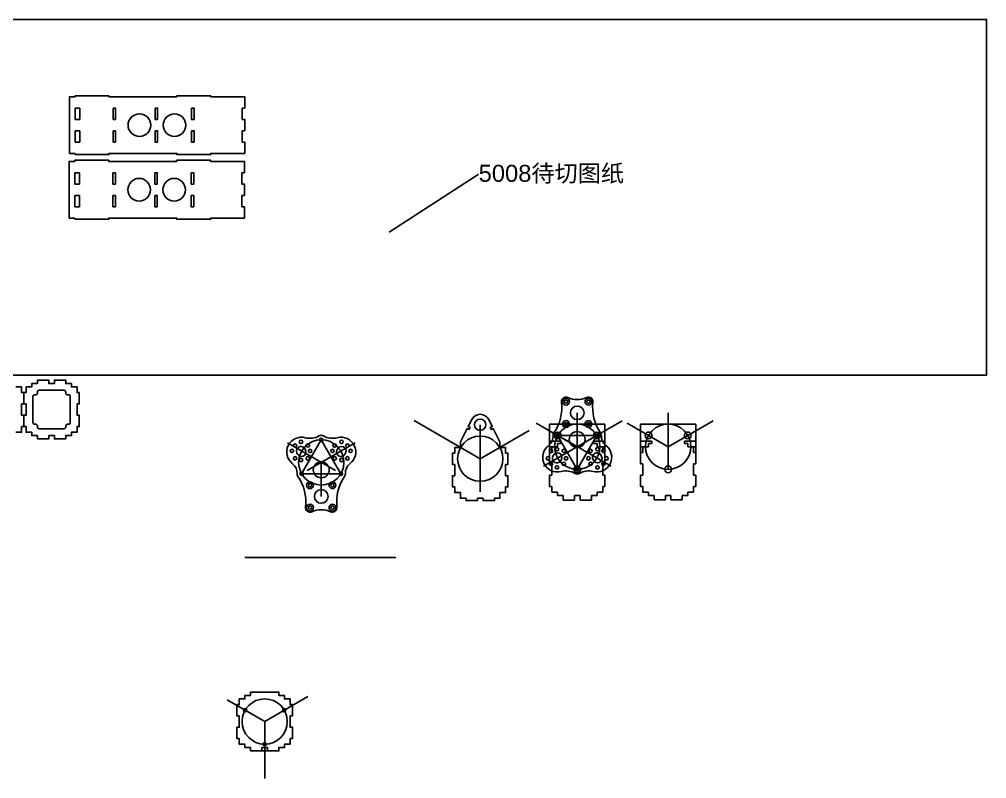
# Model space of a CAD drawing. Header units: millimetres. Extents: x 0 to 1901, y -171 to 1071.
# Drawn here: x 1046 to 1901, y 126 to 797 of the extents above; entities that cross this region are included whole.
import ezdxf
from ezdxf import colors
from ezdxf.entities.mleader import LeaderData, LeaderLine
from ezdxf.math import Vec2, Vec3

# ---------------------------------------------------------------- set-up
doc = ezdxf.new("R2010")
doc.units = ezdxf.units.MM
doc.layers.add('沉头倒角', color=1, linetype='Continuous')
doc.styles.get("Standard").update_dxf_attribs({"font": 'arial.ttf'})

msp = doc.modelspace()

# ---------------------------------------------------------------- linework, layer by layer
for p, q in [((1090.54, 718.46), (1090.54, 678.46)), ((1099.89, 718.46), (1095.54, 718.46)), ((1095.54, 718.46), (1095.54, 708.46)), ((1099.89, 718.46), (1099.89, 708.46)), ((1129.24, 718.46), (1131.44, 718.46)), ((1129.24, 718.46), (1129.24, 708.46)), ((1131.44, 718.46), (1131.44, 708.46)), ((1099.89, 708.46), (1095.54, 708.46)), ((1129.24, 708.46), (1131.44, 708.46)), ((1099.89, 698.46), (1095.54, 698.46)), ((1095.54, 698.46), (1095.54, 688.46)), ((1099.89, 698.46), (1099.89, 688.46)), ((1129.24, 698.46), (1131.44, 698.46)), ((1129.24, 698.46), (1129.24, 688.46)), ((1131.44, 698.46), (1131.44, 688.46)), ((1099.89, 688.46), (1095.54, 688.46)), ((1129.24, 688.46), (1131.44, 688.46)), ((1095.54, 678.46), (1090.54, 678.46)), ((1095.54, 678.46), (1095.54, 677.46)), ((1090.29, 661.38), (1090.29, 621.38)), ((1099.64, 661.38), (1095.29, 661.38)), ((1095.29, 661.38), (1095.29, 651.38)), ((1099.64, 661.38), (1099.64, 651.38)), ((1128.99, 661.38), (1131.19, 661.38)), ((1128.99, 661.38), (1128.99, 651.38)), ((1131.19, 661.38), (1131.19, 651.38)), ((1099.64, 651.38), (1095.29, 651.38)), ((1128.99, 651.38), (1131.19, 651.38)), ((1099.64, 641.38), (1095.29, 641.38)), ((1095.29, 641.38), (1095.29, 631.38)), ((1099.64, 641.38), (1099.64, 631.38)), ((1128.99, 641.38), (1131.19, 641.38)), ((1128.99, 641.38), (1128.99, 631.38)), ((1131.19, 641.38), (1131.19, 631.38)), ((1099.64, 631.38), (1095.29, 631.38)), ((1128.99, 631.38), (1131.19, 631.38)), ((1095.29, 621.38), (1090.29, 621.38)), ((1095.29, 621.38), (1095.29, 620.38)), ((1539.32, 449.31), (1539.32, 419.31)), ((1539.32, 419.31), (1539.32, 449.31)), ((1619.68, 449.37), (1619.68, 419.37)), ((1453.58, 408.81), (1395.24, 442.49)), ((1453.58, 438.81), (1453.58, 408.81)), ((1539.32, 419.31), (1503.11, 440.22)), ((1514.82, 414.31), (1514.82, 439.31)), ((1514.82, 439.31), (1563.82, 439.31)), ((1539.32, 419.31), (1578.98, 442.21)), ((1563.82, 414.31), (1563.82, 439.31)), ((1619.68, 419.37), (1583.47, 440.27)), ((1595.18, 414.37), (1595.18, 439.37)), ((1595.18, 439.37), (1644.18, 439.37)), ((1619.68, 419.37), (1659.34, 442.27)), ((1644.18, 414.37), (1644.18, 439.37)), ((1453.58, 408.81), (1496.88, 433.81)), ((1522, 429.31), (1539.32, 399.31)), ((1556.64, 429.31), (1522, 429.31)), ((1539.32, 399.31), (1556.64, 429.31)), ((1283.26, 422.73), (1325.68, 398.23)), ((1295.81, 395.48), (1313.13, 425.48)), ((1300.58, 398.23), (1343, 422.73)), ((1313.13, 425.48), (1330.45, 395.48)), ((1509.45, 402.06), (1551.87, 426.56)), ((1524.82, 424.31), (1514.82, 424.31)), ((1521.82, 419.31), (1514.82, 419.31)), ((1516.82, 419.31), (1516.82, 414.31)), ((1524.82, 422.31), (1521.82, 422.31)), ((1521.82, 422.31), (1521.82, 419.31)), ((1524.82, 424.31), (1524.82, 422.31)), ((1526.77, 426.56), (1569.2, 402.06)), ((1539.32, 419.31), (1539.32, 399.31)), ((1553.82, 424.31), (1563.82, 424.31)), ((1553.82, 424.31), (1553.82, 422.31)), ((1553.82, 422.31), (1556.82, 422.31)), ((1556.82, 419.31), (1556.82, 422.31)), ((1563.82, 419.31), (1556.82, 419.31)), ((1561.82, 414.31), (1561.82, 419.31)), ((1605.18, 424.37), (1595.18, 424.37)), ((1602.18, 419.37), (1595.18, 419.37)), ((1597.18, 419.37), (1597.18, 414.37)), ((1605.18, 422.37), (1602.18, 422.37)), ((1602.18, 422.37), (1602.18, 419.37)), ((1605.18, 424.37), (1605.18, 422.37)), ((1619.68, 419.37), (1619.68, 399.37)), ((1634.18, 424.37), (1644.18, 424.37)), ((1634.18, 424.37), (1634.18, 422.37)), ((1634.18, 422.37), (1637.18, 422.37)), ((1637.18, 419.37), (1637.18, 422.37)), ((1644.18, 419.37), (1637.18, 419.37)), ((1642.18, 414.37), (1642.18, 419.37)), ((1516.82, 414.31), (1514.82, 414.31)), ((1514.82, 414.31), (1514.82, 404.31)), ((1563.82, 414.31), (1561.82, 414.31)), ((1563.82, 404.31), (1563.82, 414.31)), ((1597.18, 414.37), (1595.18, 414.37)), ((1595.18, 414.37), (1595.18, 404.37)), ((1644.18, 414.37), (1642.18, 414.37)), ((1644.18, 404.37), (1644.18, 414.37)), ((1313.13, 405.48), (1313.13, 375.48)), ((1453.58, 408.81), (1453.58, 379.43)), ((1514.82, 404.31), (1516.82, 404.31)), ((1516.82, 404.31), (1516.82, 394.31)), ((1561.82, 394.31), (1561.82, 404.31)), ((1561.82, 404.31), (1563.82, 404.31)), ((1595.18, 404.37), (1597.18, 404.37)), ((1597.18, 404.37), (1597.18, 394.37)), ((1642.18, 394.37), (1642.18, 404.37)), ((1642.18, 404.37), (1644.18, 404.37)), ((1330.45, 395.48), (1295.81, 395.48)), ((1516.82, 394.31), (1514.82, 394.31)), ((1514.82, 394.31), (1514.82, 384.31)), ((1563.82, 394.31), (1561.82, 394.31)), ((1563.82, 384.31), (1563.82, 394.31)), ((1597.18, 394.37), (1595.18, 394.37)), ((1595.18, 394.37), (1595.18, 384.37)), ((1644.18, 394.37), (1642.18, 394.37)), ((1644.18, 384.37), (1644.18, 394.37)), ((1514.82, 384.31), (1516.82, 384.31)), ((1516.82, 384.31), (1516.82, 379.31)), ((1516.82, 379.31), (1521.82, 379.31)), ((1521.82, 379.31), (1521.82, 376.31)), ((1521.82, 376.31), (1526.82, 376.31)), ((1526.82, 376.31), (1526.82, 372.31)), ((1536.82, 372.31), (1536.82, 376.31)), ((1536.82, 376.31), (1541.82, 376.31)), ((1541.82, 376.31), (1541.82, 372.31)), ((1551.82, 372.31), (1551.82, 376.31)), ((1551.82, 376.31), (1556.82, 376.31)), ((1556.82, 376.31), (1556.82, 379.31)), ((1556.82, 379.31), (1561.82, 379.31)), ((1561.82, 379.31), (1561.82, 384.31)), ((1561.82, 384.31), (1563.82, 384.31)), ((1595.18, 384.37), (1597.18, 384.37)), ((1597.18, 384.37), (1597.18, 379.37)), ((1597.18, 379.37), (1602.18, 379.37)), ((1602.18, 379.37), (1602.18, 376.37)), ((1602.18, 376.37), (1607.18, 376.37)), ((1607.18, 376.37), (1607.18, 372.37)), ((1617.18, 372.37), (1617.18, 376.37)), ((1617.18, 376.37), (1622.18, 376.37)), ((1622.18, 376.37), (1622.18, 372.37)), ((1632.18, 372.37), (1632.18, 376.37)), ((1632.18, 376.37), (1637.18, 376.37)), ((1637.18, 376.37), (1637.18, 379.37)), ((1637.18, 379.37), (1642.18, 379.37)), ((1642.18, 379.37), (1642.18, 384.37)), ((1642.18, 384.37), (1644.18, 384.37)), ((1526.82, 372.31), (1536.82, 372.31)), ((1541.82, 372.31), (1551.82, 372.31)), ((1607.18, 372.37), (1617.18, 372.37)), ((1622.18, 372.37), (1632.18, 372.37)), ((1245.51, 321.43), (1379.01, 321.43)), ((1263.15, 176.63), (1301.33, 198.67)), ((1263.15, 176.63), (1230.07, 195.72)), ((1263.15, 176.63), (1263.15, 126.17)), ((1260.65, 150.63), (1265.65, 150.63))]:
    msp.add_line(p, q)
for points in [[(824.98, 796.9), (1901.12, 796.9), (1901.12, 482.65), (824.98, 482.65)], [(1062.35, 426.22), (1062.35, 429.22), (1057.35, 429.22), (1057.35, 432.22), (1052.35, 432.22), (1052.35, 437.22), (1050.35, 437.22), (1050.35, 447.22), (1052.35, 447.22), (1052.35, 457.22), (1050.35, 457.22), (1050.35, 467.22), (1052.35, 467.22), (1052.35, 472.22), (1057.35, 472.22), (1057.35, 475.22), (1062.35, 475.22), (1062.35, 478.22), (1072.35, 478.22), (1072.35, 475.22), (1077.35, 475.22), (1077.35, 478.22), (1087.35, 478.22), (1087.35, 475.22), (1092.35, 475.22), (1092.35, 472.22), (1097.35, 472.22), (1097.35, 467.22), (1099.35, 467.22), (1099.35, 457.22), (1097.35, 457.22), (1097.35, 447.22), (1099.35, 447.22), (1099.35, 437.22), (1097.35, 437.22), (1097.35, 432.22), (1092.35, 432.22), (1092.35, 429.22), (1087.35, 429.22), (1087.35, 426.22), (1077.35, 426.22), (1077.35, 429.22), (1072.35, 429.22), (1072.35, 426.22)], [(1250.65, 150.63), (1250.65, 153.63), (1245.65, 153.63), (1245.65, 156.63), (1240.65, 156.63), (1240.65, 161.63), (1238.65, 161.63), (1238.65, 171.63), (1240.65, 171.63), (1240.65, 181.63), (1238.65, 181.63), (1238.65, 191.63), (1240.65, 191.63), (1240.65, 196.63), (1245.65, 196.63), (1245.65, 199.63), (1250.65, 199.63), (1250.65, 202.63), (1260.65, 202.63), (1260.65, 202.63), (1265.65, 202.63), (1265.65, 202.63), (1275.65, 202.63), (1275.65, 199.63), (1280.65, 199.63), (1280.65, 196.63), (1285.65, 196.63), (1285.65, 191.63), (1287.65, 191.63), (1287.65, 181.63), (1285.65, 181.63), (1285.65, 171.63), (1287.65, 171.63), (1287.65, 161.63), (1285.65, 161.63), (1285.65, 156.63), (1280.65, 156.63), (1280.65, 153.63), (1275.65, 153.63), (1275.65, 150.63), (1265.65, 150.63), (1265.65, 153.63), (1260.65, 153.63), (1260.65, 150.63)]]:
    msp.add_lwpolyline(points, close=True)
at = {"color": 0}
for points in [[(1090.54, 718.46), (1090.54, 728.46), (1095.54, 728.46), (1095.54, 729.46), (1125.54, 729.46), (1125.54, 728.46), (1185.54, 728.46), (1185.54, 729.46), (1215.54, 729.46), (1215.54, 728.46), (1245.54, 728.46), (1245.54, 718.46), (1243.34, 718.46), (1243.34, 708.46), (1245.54, 708.46), (1245.54, 698.46), (1243.34, 698.46), (1243.34, 688.46), (1245.54, 688.46), (1245.54, 678.46), (1215.54, 678.46), (1215.54, 677.46), (1185.54, 677.46), (1185.54, 678.46), (1138.54, 678.46), (1138.54, 678.46), (1132.54, 678.46), (1132.54, 678.46), (1125.54, 678.46), (1125.54, 677.46), (1095.54, 677.46)], [(1090.29, 661.38), (1090.29, 671.38), (1095.29, 671.38), (1095.29, 672.38), (1125.29, 672.38), (1125.29, 671.38), (1185.29, 671.38), (1185.29, 672.38), (1215.29, 672.38), (1215.29, 671.38), (1245.29, 671.38), (1245.29, 661.38), (1243.09, 661.38), (1243.09, 651.38), (1245.29, 651.38), (1245.29, 641.38), (1243.09, 641.38), (1243.09, 631.38), (1245.29, 631.38), (1245.29, 621.38), (1215.29, 621.38), (1215.29, 620.38), (1185.29, 620.38), (1185.29, 621.38), (1138.29, 621.38), (1138.29, 621.38), (1132.29, 621.38), (1132.29, 621.38), (1125.29, 621.38), (1125.29, 620.38), (1095.29, 620.38)]]:
    msp.add_lwpolyline(points, dxfattribs=at)
for points in [[(1166.29, 718.46), (1168.49, 718.45), (1168.49, 708.46), (1166.29, 708.46)], [(1198.44, 718.46), (1200.74, 718.45), (1200.74, 708.46), (1198.44, 708.46)], [(1166.29, 698.47), (1168.49, 698.46), (1168.49, 688.47), (1166.29, 688.47)], [(1198.44, 698.46), (1200.74, 698.45), (1200.74, 688.46), (1198.44, 688.46)], [(1166.04, 661.38), (1168.24, 661.37), (1168.24, 651.38), (1166.04, 651.38)], [(1198.19, 661.38), (1200.49, 661.37), (1200.49, 651.38), (1198.19, 651.38)], [(1166.04, 641.39), (1168.24, 641.38), (1168.24, 631.39), (1166.04, 631.39)], [(1198.19, 641.38), (1200.49, 641.37), (1200.49, 631.38), (1198.19, 631.38)]]:
    msp.add_lwpolyline(points, close=True, dxfattribs=at)
msp.add_lwpolyline([(1043.35, 472.22), (1048.35, 472.22), (1048.35, 467.22), (1050.35, 467.22), (1050.35, 457.22), (1048.35, 457.22), (1048.35, 447.22), (1050.35, 447.22), (1050.35, 437.22), (1048.35, 437.22), (1048.35, 432.22), (1043.35, 432.22)])
for points in [[(1091.35, 463.72, 0.414214), (1089.85, 465.22), (1088.85, 465.22, -0.414214), (1087.35, 466.72), (1087.35, 467.72, 0.414214), (1085.85, 469.22), (1063.85, 469.22, 0.414214), (1062.35, 467.72), (1062.35, 466.72, -0.414214), (1060.85, 465.22), (1059.85, 465.22, 0.414214), (1058.35, 463.72), (1058.35, 440.72, 0.414214), (1059.85, 439.22), (1060.85, 439.22, -0.414214), (1062.35, 437.72), (1062.35, 436.72, 0.414214), (1063.85, 435.22), (1085.85, 435.22, 0.414214), (1087.35, 436.72), (1087.35, 437.72, -0.414214), (1088.85, 439.22), (1089.85, 439.22, 0.414214), (1091.35, 440.72)], [(1446.05, 443.38, -0.612668), (1461.11, 443.38), (1464.27, 437.18), (1462.49, 436.27), (1463.39, 434.49), (1465.18, 435.4), (1471.08, 423.81), (1471.08, 418.81), (1476.08, 418.81), (1476.08, 413.81), (1478.08, 413.81), (1478.08, 403.81), (1476.08, 403.81), (1476.08, 393.81), (1478.08, 393.81), (1478.08, 383.81), (1476.08, 383.81), (1476.08, 378.81), (1471.08, 378.81), (1471.08, 373.81), (1466.08, 373.81), (1466.08, 371.81), (1456.08, 371.81), (1456.08, 373.81), (1451.08, 373.81), (1451.08, 371.81), (1441.08, 371.81), (1441.08, 373.81), (1436.08, 373.81), (1436.08, 378.81), (1431.08, 378.81), (1431.08, 383.81), (1429.08, 383.81), (1429.08, 393.81), (1431.08, 393.81), (1431.08, 403.81), (1429.08, 403.81), (1429.08, 413.81), (1431.08, 413.81), (1431.08, 418.81), (1436.08, 418.81), (1436.08, 423.81), (1441.99, 435.4), (1443.77, 434.49), (1444.68, 436.27), (1442.89, 437.18)], [(1291.99, 413.13), (1291.58, 414.05, -1), (1298.89, 417.3), (1299.29, 416.39, -1)], [(1327.37, 417.3, -1), (1334.68, 414.05), (1334.27, 413.13, -1), (1326.97, 416.39)], [(1518.18, 411.66), (1517.77, 410.74, 1), (1525.08, 407.49), (1525.49, 408.4, 1)], [(1553.56, 407.49, 1), (1560.87, 410.74), (1560.47, 411.66, 1), (1553.16, 408.4)]]:
    msp.add_lwpolyline(points, format="xyb", close=True)
for centre in [(1152.44, 703.46), (1183.44, 703.46), (1152.19, 646.38), (1183.19, 646.38)]:
    msp.add_circle(centre, 10, dxfattribs=at)
for centre, radius in [((1529.42, 459.21), 1.5), ((1539.32, 449.31), 6), ((1549.22, 459.21), 1.5), ((1453.58, 438.81), 5), ((1539.32, 419.31), 20), ((1539.32, 419.31), 20), ((1529.42, 439.41), 1.5), ((1549.22, 439.41), 1.5), ((1619.68, 419.37), 20), ((1453.58, 408.81), 20), ((1522, 429.31), 3), ((1522, 429.31), 1.5), ((1539.32, 425.78), 7), ((1556.64, 429.31), 3), ((1556.64, 429.31), 1.5), ((1602.36, 429.37), 3), ((1637, 429.37), 3), ((1289.98, 420.42), 1.5), ((1313.13, 405.48), 20), ((1295.23, 423.67), 1.5), ((1301.3, 420.42), 1.5), ((1313.13, 425.48), 1.5), ((1324.96, 420.42), 1.5), ((1331.03, 423.67), 1.5), ((1336.28, 420.42), 1.5), ((1287.23, 415.67), 1.5), ((1289.98, 409.1), 1.5), ((1301.3, 409.1), 1.5), ((1303.23, 415.67), 1.5), ((1323.03, 415.67), 1.5), ((1324.96, 409.1), 1.5), ((1336.28, 409.1), 1.5), ((1339.03, 415.67), 1.5), ((1513.43, 409.12), 1.5), ((1516.18, 415.69), 1.5), ((1521.43, 417.12), 1.5), ((1527.49, 415.69), 1.5), ((1529.43, 409.12), 1.5), ((1549.22, 409.12), 1.5), ((1551.15, 415.69), 1.5), ((1557.22, 417.12), 1.5), ((1562.47, 415.69), 1.5), ((1565.22, 409.12), 1.5), ((1295.23, 407.67), 1.5), ((1313.13, 399.01), 7), ((1331.03, 407.67), 1.5), ((1516.18, 404.37), 1.5), ((1521.43, 401.12), 1.5), ((1527.49, 404.37), 1.5), ((1539.32, 399.31), 3), ((1551.15, 404.37), 1.5), ((1557.22, 401.12), 1.5), ((1562.47, 404.37), 1.5), ((1619.68, 399.37), 3), ((1295.81, 395.48), 1.5), ((1330.45, 395.48), 1.5), ((1539.32, 399.31), 1.5), ((1303.23, 385.38), 1.5), ((1323.03, 385.38), 1.5), ((1313.13, 375.48), 6), ((1303.23, 365.58), 1.5), ((1323.03, 365.58), 1.5), ((1263.15, 176.63), 20), ((1245.83, 186.63), 1.45), ((1280.47, 186.63), 1.45), ((1263.15, 156.63), 1.45)]:
    msp.add_circle(centre, radius)
for centre, radius, start, end in [((1529.42, 459.21), 4, 65.63935, 186.55289), ((1539.32, 481.07), 20, 245.63935, 294.36065), ((1549.22, 459.21), 4, 353.44711, 114.36065), ((1485.71, 454.19), 40, 325.56898, 6.55289), ((1592.93, 454.19), 40, 173.44711, 214.43102), ((1295.64, 414.76), 13, 75.08587, 233.1212), ((1303.1, 442.78), 16, 255.08587, 300.08576), ((1313.13, 425.48), 4, 59.91424, 120.08576), ((1323.16, 442.78), 16, 239.91424, 284.91413), ((1330.62, 414.76), 13, 306.8788, 104.91413), ((1508.03, 428.43), 10, 306.8788, 3.62268), ((1522, 429.31), 4, 145.56898, 183.62268), ((1556.64, 429.31), 4, 356.37732, 34.43102), ((1570.61, 428.43), 10, 176.37732, 233.1212), ((1521.83, 410.03), 13, 126.8788, 284.91413), ((1556.81, 410.03), 13, 255.08587, 53.1212), ((1281.84, 396.36), 10, 356.37732, 53.1212), ((1344.42, 396.36), 10, 126.8788, 183.62268), ((1295.81, 395.48), 4, 176.37732, 214.43102), ((1259.52, 370.6), 40, 353.44711, 34.43102), ((1366.74, 370.6), 40, 145.56898, 186.55289), ((1330.45, 395.48), 4, 325.56898, 3.62268), ((1529.3, 382.01), 16, 59.91424, 104.91413), ((1539.32, 399.31), 4, 239.91424, 300.08576), ((1549.35, 382.01), 16, 75.08587, 120.08576), ((1303.23, 365.58), 4, 173.44711, 294.36065), ((1313.13, 343.72), 20, 65.63935, 114.36065), ((1323.03, 365.58), 4, 245.63935, 6.55289)]:
    msp.add_arc(centre, radius, start, end)
at = {"layer": '沉头倒角', "linetype": 'Continuous'}
for centre in [(1529.42, 459.21), (1549.22, 459.21), (1529.42, 439.41), (1549.22, 439.41), (1303.23, 385.38), (1323.03, 385.38), (1303.23, 365.58), (1323.03, 365.58)]:
    msp.add_circle(centre, 3, dxfattribs=at)

# ---------------------------------------------------------------- leaders
ml = msp.add_multileader_mtext('Standard')
ml.set_content('5008{\\fSimSun|b0|i0|c134|p2;待切图纸}', color=256)
ml.set_leader_properties()
ml.build(insert=Vec2(0, 0))
ml.multileader.update_dxf_attribs({"text_right_attachment_type": 6, "dogleg_length": 0.36, "arrow_head_size": 0.18})
ctx = ml.context
ctx.base_point, ctx.char_height, ctx.arrow_head_size, ctx.landing_gap_size, ctx.plane_origin = Vec3(1452.13, 659.8), 15, 0.18, 0.09, Vec3(1373.09, 608.8)
ctx.right_attachment = 6
notes = []
notes.append((ctx, [(0, (1, 1, 0), (1451.77, 659.8), (1, 0), 0.36, [(0, [(1373.09, 608.8)], 0, [])])]))
ctx.mtext.insert, ctx.mtext.flow_direction = Vec3(1452.22, 668.39), 5
for ctx, leaders in notes:
    for number, flags, end, landing, length, lines in leaders:
        leader = LeaderData()
        leader.index, (leader.has_last_leader_line, leader.has_dogleg_vector, leader.attachment_direction) = number, flags
        leader.last_leader_point, leader.dogleg_vector, leader.dogleg_length = Vec3(end), Vec3(landing), length
        for number, points, colour, breaks in lines:
            line = LeaderLine()
            line.index, line.vertices, line.color, line.breaks = number, Vec3.list(points), colors.encode_raw_color(colour), breaks
            leader.lines.append(line)
        ctx.leaders.append(leader)

doc.saveas('drawing.dxf')
